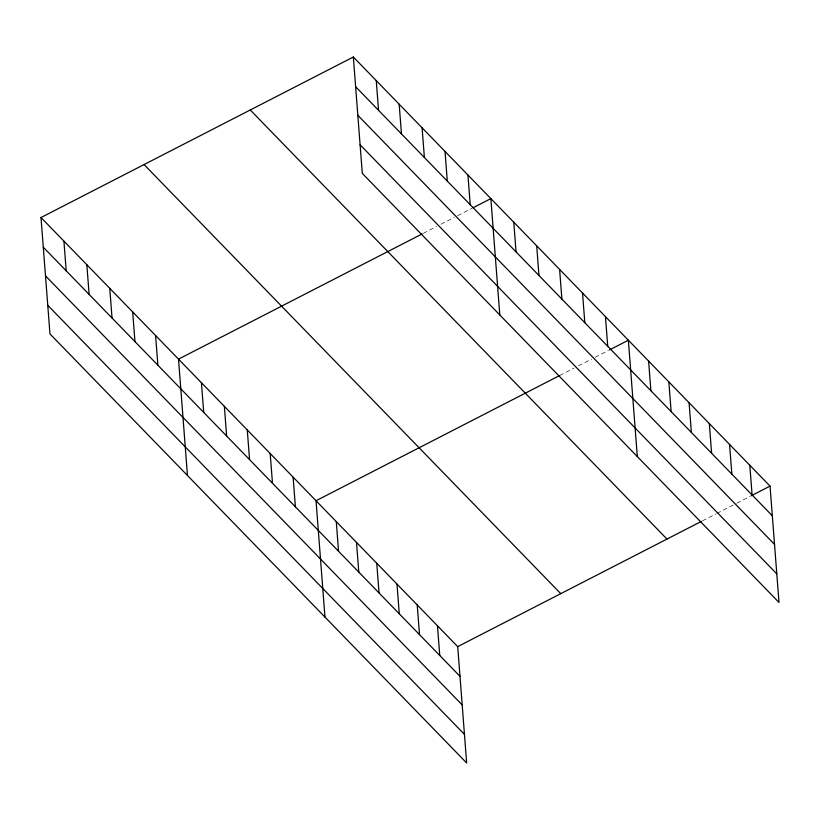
<?xml version="1.0" encoding="UTF-8"?>
<svg xmlns="http://www.w3.org/2000/svg" width="820" height="820" viewBox="0 0 820 820"><rect width="100%" height="100%" fill="white"/><g stroke="black" fill="none" stroke-linecap="round" stroke-linejoin="round"><path stroke-width="0.61" stroke-dasharray="4.1 3.07" d="M423.243 233.362L436.547 226.525M440.976 224.239L454.28 217.413M457.601 215.701L472.012 208.29M559.65 375.529L574.061 368.118M578.489 365.843L591.794 359.006M595.115 357.305L608.419 350.468M702.443 520.854L715.737 514.017M716.844 513.443L733.469 504.905M736.801 503.193L750.095 496.356"/><path stroke-width="1.23" d="M41 217.536L457.703 646.621L466.662 762.989L49.959 333.894L41 217.536L353.338 57.01L770.041 486.106L779 602.464L362.296 173.379L353.338 57.01M422.136 233.925L178.514 359.129L187.462 475.497M473.119 207.726L490.852 198.614L499.81 314.972M559.65 375.529L316.028 500.733L324.976 617.101M609.526 349.894L628.366 340.218L637.314 456.576M457.703 646.621L701.336 521.417M751.202 495.792L770.041 486.106M355.624 86.705L772.327 515.79M357.827 115.302L774.531 544.398M360.093 144.771L776.796 573.867M250.264 109.982L666.978 539.078M144.074 164.564L560.777 593.649M43.286 247.22L459.989 676.316M45.489 275.827L462.193 704.923M47.755 305.296L464.458 734.382M749.808 465.268L752.094 494.952M729.564 444.419L731.85 474.114M709.331 423.581L711.606 453.265M689.087 402.743L691.373 432.427M668.843 381.894L671.129 411.589M648.61 361.056L650.885 390.74M605.447 316.612L607.733 346.306M582.528 293.017L584.814 322.701M559.609 269.411L561.895 299.105M536.69 245.815L538.976 275.499M513.771 222.21L516.057 251.904M467.933 175.008L470.219 204.703M445.014 151.413L447.3 181.107M422.095 127.807L424.381 157.501M399.176 104.212L401.462 133.906M437.47 625.783L439.756 655.477M417.226 604.945L419.512 634.629M376.257 80.616L378.543 110.3M396.993 584.096L399.268 613.79M376.749 563.258L379.035 592.952M356.505 542.42L358.791 572.104M336.272 521.571L338.547 551.265M293.109 477.137L295.395 506.821M270.19 453.532L272.476 483.226M247.271 429.936L249.557 459.62M224.352 406.33L226.638 436.025M201.433 382.735L203.719 412.429M155.595 335.534L157.881 365.228M132.676 311.938L134.962 341.622M109.757 288.332L112.043 318.027M86.838 264.737L89.124 294.421M63.919 241.131L66.205 270.825"/></g></svg>
